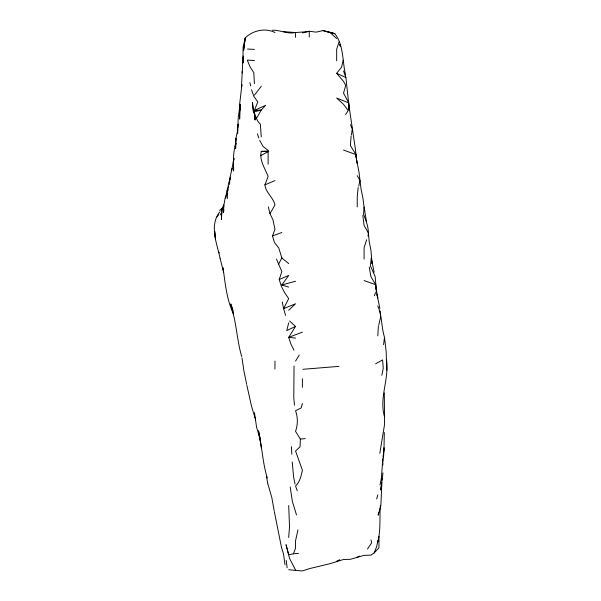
<?xml version="1.0" encoding="UTF-8"?>
<svg xmlns="http://www.w3.org/2000/svg" width="601" height="601" viewBox="0 0 601 601"><rect width="100%" height="100%" fill="white"/><g stroke="black" fill="none" stroke-linecap="round" stroke-linejoin="round"><path stroke-width="0.9" d="M237.695 133.79L238.184 118.239L240.039 104.251L239.649 119.088L239.754 103.319L241.903 84.771M295.542 37.3L295.542 32.492C287.586 34.452 280.306 29.87 272.268 30.23M243.142 56.021L242.939 63L243.089 47.081L245.283 37.901C252.698 30.433 265.402 27.586 274.98 32.514M274.912 369.059L274.988 361.118M384.302 392.979L384.572 424.389L379.817 453.304M302.393 378.788L302.393 387.344M227.321 198.661L227.516 190.63M233.639 167.394L233.556 170.977C233.421 161.842 232.865 152.391 235.84 143.601M233.804 160.227L233.849 158.439L231.776 169.948M381.875 482.633L380.846 505.787L378.187 515.237L378.577 512.578M381.943 480.034L381.996 478.306M382.536 461.853L382.619 459.081M242.984 57.688L241.407 87.633L241.933 84.891M294.047 365.934L293.784 397.742L294.46 405.269M302.393 403.406L301.191 407.906L295.542 410.761C297.953 417.417 297.946 424.674 295.542 431.33L300.372 439.098L300.049 446.821L295.542 450.99L302.401 470.2C301.169 475.842 299.952 481.919 295.542 486.029L297.262 490.724M384.309 432.547L384.001 448.556L383.205 456.925L384.001 447.798L383.671 455.528L382.514 462.77L381.402 477.96L379.997 485.067M240.039 104.251L239.649 111.17L240.115 108.473M343.524 70.956L345.921 77.544L348.835 104.754L355.311 148.515L356.949 163.066L355.972 154.585L350.383 145.592L351.112 135.946M377.804 335.831L378.382 325.825M221.957 209.674L221.378 219.357L221.957 209.674L223.67 204.851M242.143 73.037L242.248 71.309M288.69 569.763L302.401 570.95L309.252 568.666L329.814 563.738L343.524 559.486L350.383 559.306L364.093 555.354L370.945 555.151L374.16 552.935L376.714 546.497L377.916 540.329M229.522 184.477L230.108 176.897L232.174 168.22M382.98 472.889L380.786 489.988L381.162 486.389M358.151 187.504L357.234 196.767L357.234 206.932M233.669 160.249L233.849 158.439M381.342 484.594L381.53 482.798M288.69 537.482L289.517 526.852L288.69 505.494M230.16 179.624L230.468 177.107L228.448 183.861L227.621 191.298L228.042 189.48M374.138 272.2L371.253 258.385L370.344 265.777L375.159 276.475L376.572 293.123M383.566 344.651L384.497 337.274C381.274 327.019 382.198 315.675 377.796 305.992M368 236.163C369.352 228.665 366.219 221.213 363.567 214.377L364.048 206.789L362.929 198.172L361.058 189.18L359.015 172.171L355.882 156.095M274.311 241.993L272.501 235.892L274.98 229.334L272.944 219.808L269.962 213.618L274.98 205.031C273.275 197.293 265.785 192.853 264.906 184.875L268.121 176.484C265.116 168.445 259.144 160.392 261.27 151.354L268.782 150.979L263.028 146.381L259.7 140.394M351.442 134.917L352.306 128.719L350.383 124.7M225.743 198.127L226.802 190.825M239.709 108.24L240.115 105.506M223.925 210.004L223.437 212.626L223.925 204.994L225.18 197.804L226.998 193.717M297.961 529.894L295.542 540.772L295.542 548.089L293.438 553.822L288.69 554.746L286.038 544.694L289.584 558.472L295.542 569.988L295.189 570.665M381.815 375.302L383.258 368.218L382.597 359.924L375.625 363.815M378.84 324.893L380.14 318.928M237.741 129.861L235.938 138.283L235.186 146.629L235.983 143.444M358.722 186.115L360.022 180.668L357.234 175.635M237.282 129.591L238.319 125.391M288.69 322.85L286.76 330.565L295.542 326.418L289.577 321.017M376.684 498.98L377.796 494.863M377.796 542.057C380.869 530.21 379.516 517.626 380.298 505.471M366.61 239.874L364.093 247.695L364.093 259.114M339.039 41.912L336.673 49.214L336.673 60.806M281.065 285.467L279.225 279.51L281.831 271.562L276.49 259.084M238.236 124.302L237.703 125.879L238.409 124.174M374.423 295.782L375.542 292.529M254.411 110.434L265.582 105.333L261.27 110.028L254.411 110.434L257.806 101.907L253.795 96.303L251.511 89.714M226.998 190.277L228.748 186.107M278.654 264.004L281.831 257.979L278.811 248.085L274.582 242.609M220.943 211.184L223.895 206M220.139 214.888L220.995 213.37M261.27 136.915L260.353 124.182L258.242 121.905L256.387 118.555L261.27 110.028L254.17 111.921L255.042 120.057L254.764 116.414M219.673 211.973C209.118 225.706 216.908 243.187 220.056 258.167M295.542 361.111L299.223 355.026M295.542 338.078L288.69 337.349L295.542 326.418M345.552 114.566L348.204 110.524L343.524 104.349L336.673 98.031L348.79 102.951L349.031 110.126L348.835 104.754M367.451 549.059L371.696 542.726L370.945 539.901M219.598 210.41L223.084 207.435M288.69 287.075L281.831 285.009L288.69 275.431L279.225 279.51M217.044 216.856L218.591 214.835M254.411 95.153L261.27 86.281M348.79 102.951L343.524 93.14L345.755 85.365L343.524 81.368L336.673 73.337L341.548 67.102L343.224 60.153M221.679 209.832L223.482 207.803M374.16 552.935L378.953 547.781L378.968 536.362M288.69 310.236L295.542 303.775L283.597 308.636L285.558 315.427M260.669 155.659L268.121 151.715L268.121 164.253M336.673 561.236L339.715 559.696M357.234 557.18L359.518 556.083M264.906 184.875L274.98 180.601M288.69 337.349L302.401 332.143M272.501 235.892L281.831 232.527M281.831 285.009L295.542 281.23M302.393 32.912L309.252 31.229L316.103 32.138L322.962 30.598L334.832 33.686C343.937 45.278 342.262 61.332 345.537 74.997M254.524 113.544L254.11 111.606L254.554 113.687M300.372 439.098L305.293 438.587M293.438 553.822L298.547 553.303M295.752 32.507L307.607 31.68M302.874 369.299L338.934 366.37M261.27 151.354L268.121 151.715M247.559 49.034L254.411 49.395M283.522 31.65L295.369 32.529M247.559 60.047L254.418 60.558M322.962 30.598L334.832 33.686L325.441 31.192M364.093 280.569L375.753 284.731L376.369 291.38M343.524 150.055L355.972 154.585M336.673 73.337L345.921 77.544M281.831 257.979L288.69 263.554M329.814 32.199L336.673 38.607M261.39 448.248L259.061 433.622C262.171 448.256 262.817 463.799 267.325 477.99M375.753 284.731L370.945 276.753L369.247 267.107M218.373 251.316L219.26 252.841M293.957 350.15L290.907 343.997L288.683 337.371M281.306 286.219L284.416 292.341L288.683 298.629L283.597 308.636L282.26 301.995M233.15 313.219C226.615 299.14 225.165 283.094 223.061 267.821L223.542 272.08L220.079 258.25M233.075 310.371L230.754 303.918L233.481 313.835L231.49 307.066L233.098 313.189M247.424 60.408L250.016 66.831L253.802 72.556L254.411 83.622M339.73 44.564L340.406 46.3L339.881 44.797M257.378 133.813L258.806 138.065M254.17 111.921L256.387 118.555M296.496 514.907L292.386 501.452L290.178 486.893M281.493 547.316L283.537 554.047L285.009 564.782M241.715 356.573C237.583 342.675 236.794 328.033 233.286 313.947M255.598 419.791L251.549 406.299L246.853 385.264M267.851 483.955L271.802 497.5L274.229 511.068M377.09 295.234L379.907 308.441M376.872 294.37L377.804 298.021L375.858 287.038M274.379 511.849L281.381 546.857M268.331 206.887L269.962 213.618M249.911 82.713L250.662 85.868M295.031 484.098L293.611 476.999L292.221 461.974M266.528 476.803L267.791 483.61M384.385 416.358C379.066 397.554 389.283 378.976 386.548 360.014L386.676 370.186L386.218 352.291L384.655 338.491M246.703 384.362L243.931 371.118L241.985 357.895M260.323 440.811L258.535 430.774L260.135 439.609L256.574 427.146L254.448 412.579M364.093 207.075L366.415 221.251M371.253 258.385L372.102 263.629M372.102 263.486L370.937 250.301L369.172 241.362L368.436 233.015L364.093 225.54L362.801 215.421M286.219 560.417L287.135 567.802M380.388 316.081L380.643 318.47M215.323 237.252L214.707 231.332L215.519 239.716M254.11 111.606L254.907 119.411L254.689 116.053M380.155 311.025L380.666 318.35M291.395 446.618L291.823 454.281M382.724 458.969L382.897 465.024M309.252 31.229L309.252 37.074M235.742 140.581L235.63 148.424L235.938 138.283L235.742 140.581M244.569 42.776L243.66 50.168L245.283 37.901L244.569 42.776M253.494 112.312L252.473 102.748L253.494 112.312"/></g></svg>
